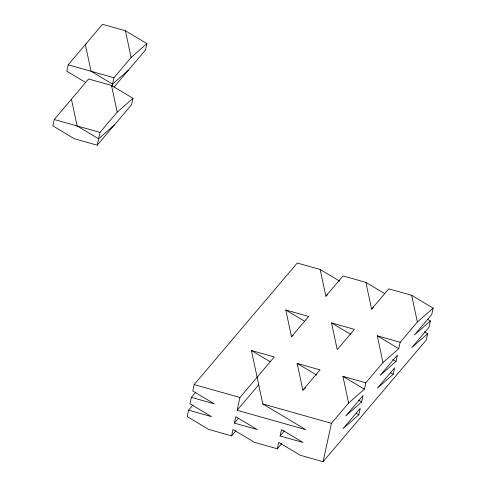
<?xml version="1.0" encoding="UTF-8"?>
<svg xmlns="http://www.w3.org/2000/svg" width="486" height="486" viewBox="0 0 486 486"><rect width="100%" height="100%" fill="white"/><g stroke="black" fill="none" stroke-linecap="round" stroke-linejoin="round"><path stroke-width="0.73" d="M54.25 119.495L52.859 125.892L74.34 138.747L97.218 145.205L131.584 104.684L132.976 98.287L111.494 85.433L88.616 78.981L54.25 119.495L100.001 132.405L117.187 112.151L132.976 98.287M114.101 87.049L145.521 50.009L146.912 43.612L125.431 30.758L102.552 24.3L68.186 64.814L66.795 71.217L85.67 82.511M97.218 145.205L100.001 132.405M112.078 86.259L113.937 77.73L131.123 57.47L146.912 43.612M193.027 404.96L188.604 410.172L187.213 416.569L208.701 429.424L231.573 435.881L235.996 430.669M195.809 392.166L191.387 397.372L189.996 403.769L211.483 416.623L188.604 410.172M339.684 281.169L320.153 269.481L297.274 263.029L194.175 384.578L192.778 390.975L214.265 403.83L191.387 397.372M231.573 435.881L232.964 429.478L254.451 442.333L277.33 448.791L281.746 443.578M234.361 423.081L235.753 416.684L257.234 429.539L234.361 423.081L238.286 418.452M237.144 410.281L239.926 397.487L274.292 356.973L251.414 350.515L262.798 403.939L305.773 429.648L237.144 410.281L258.746 384.815M277.33 448.791L278.721 442.388L300.202 455.242L323.081 461.7L426.186 340.151L427.577 333.754L424.321 331.804M280.112 435.991L281.503 429.594L302.985 442.448L280.112 435.991L284.529 430.784M323.081 461.7L331.428 423.306L348.614 403.052L364.409 389.189L365.8 382.792L382.98 362.532L398.775 348.675L400.166 342.278L417.353 322.018L433.141 308.16L411.66 295.306L388.782 288.848L371.596 309.108L365.903 282.39L343.031 275.939L325.845 296.193L320.153 269.481M358.838 414.783L360.229 408.386L343.049 428.646L358.838 414.783L356.238 413.228M361.62 401.989L363.012 395.592L345.832 415.846L361.62 401.989L358.37 400.039M393.21 374.269L394.602 367.872L377.415 388.126L393.21 374.269L390.604 372.713M395.993 361.469L397.384 355.072L380.198 375.332L395.993 361.469L392.737 359.525M427.753 319.399L430.359 320.954L428.968 327.351L411.782 347.612L427.577 333.754M433.141 308.16L431.75 314.557L414.564 334.818L430.359 320.954M291.479 336.713L308.659 316.453L285.786 310.001L291.479 336.713L293.167 335.225M302.863 390.137L320.043 369.882L297.171 363.425L302.863 390.137L305.682 387.664M86.496 43.57L85.366 44.56L91.058 71.272L112.545 84.127L128.334 70.263M114.404 124.945L98.609 138.808L77.128 125.953L71.436 99.235M325.845 296.193L327.54 294.71M371.596 309.108L373.291 307.62M68.186 64.814L113.937 77.73M331.537 322.911L354.416 329.362L337.229 349.622L331.537 322.911L350.418 334.204M382.98 362.532L377.288 335.82L400.166 342.278M348.614 403.052L342.922 376.334L365.8 382.792M194.175 384.578L239.926 397.487M262.798 403.939L331.428 423.306M365.903 282.39L384.784 293.69M377.288 335.82L398.775 348.675M285.786 310.001L304.667 321.295M342.922 376.334L364.409 389.189M297.171 363.425L316.702 375.113M251.414 350.515L270.295 361.809M411.66 295.306L417.353 322.018M125.431 30.758L131.123 57.47M111.494 85.433L117.187 112.151"/></g></svg>
